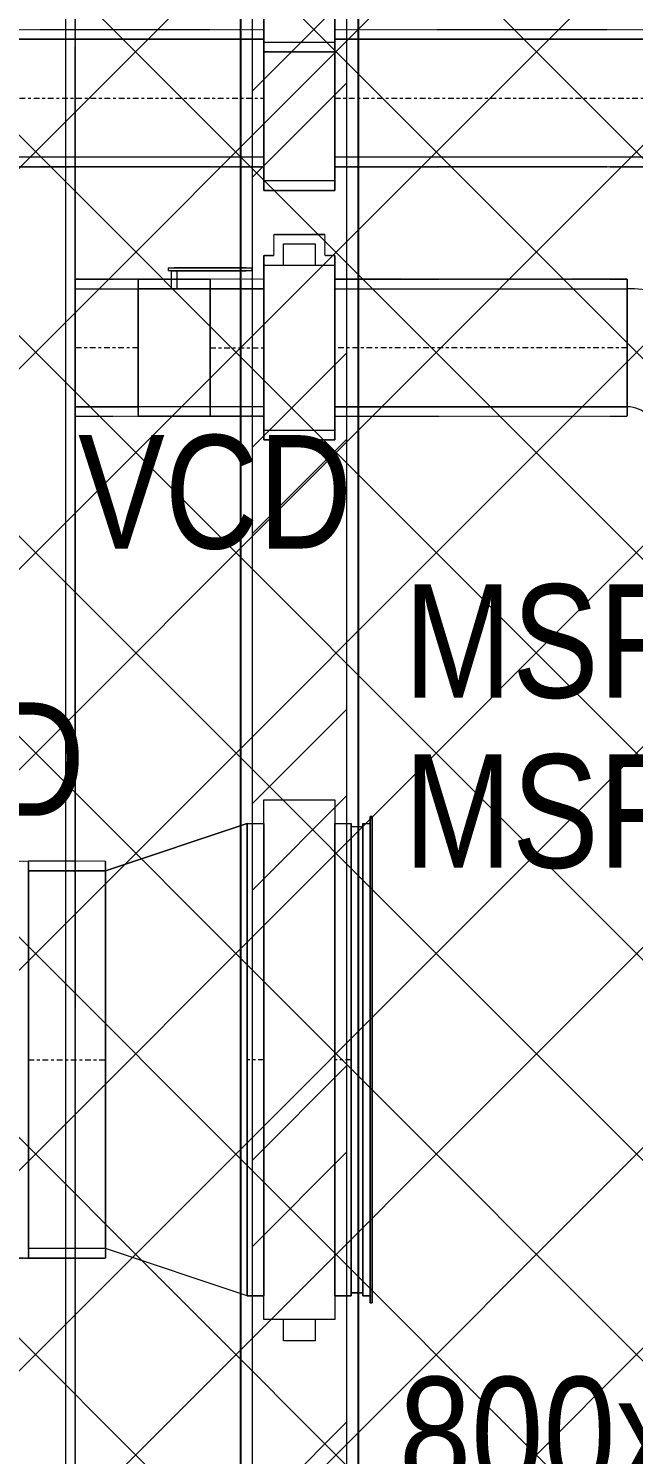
# Model space of a CAD drawing. Header units: inches. Extents: x -83664 to 20107, y -47222 to 19398.
# Drawn here: x -43496 to -42215, y -16489 to -13470 of the extents above; entities that cross this region are included whole.
import ezdxf

# ---------------------------------------------------------------- set-up
doc = ezdxf.new("R2010")
doc.units = ezdxf.units.IN
doc.header["$MEASUREMENT"] = 0
doc.linetypes.add('Center', pattern=[29.999999, 12, -6, 6, -6])
doc.linetypes.add('Hidden 0_50', pattern=[1.0584, 0.5292, -0.5292])
for name, color, linetype, lineweight in [('A-DETL-GENF', 7, 'Continuous', 9), ('A-WALL', 7, 'Continuous', 9), ('A-WALL-PATT', 7, 'Continuous', 25), ('G-ANNO-TEXT', 7, 'Continuous', 9), ('M-HVAC-CDFF', 7, 'Continuous', 9), ('M-HVAC-DUCT-CNTR', 7, 'Center', 9), ('M-HVAC-DUCT-IDEN', 7, 'Continuous', 18)]:
    doc.layers.add(name, color=color, linetype=linetype, lineweight=lineweight)
doc.layers.add('M-HVAC-DUCT', color=7, linetype='Continuous', lineweight=9, true_color=0xffe97f)
doc.styles.add('Arial Narrow_21', font='ARIALN.TTF', dxfattribs={"height": 240})
pattern_1 = [(0, (0, 0), (1219.2, 304.8), [50.292, -864.108, 50.292, -864.108, -4876.8]), (0, (0, 0), (1219.2, 304.8), [-1828.8, 50.292, -1778.508, 50.292, -864.108, -2133.6]), (0, (0, 0), (1219.2, 304.8), [-4572, 50.292, -559.308, 50.292, -1473.708]), (120, (457.2, 152.4), (-873.56454, 903.4582), [50.292, -864.108, 50.292, -864.108, -4876.8]), (120, (457.2, 152.4), (-873.56454, 903.4582), [-1828.8, 50.292, -1778.508, 50.292, -864.108, -2133.6]), (120, (457.2, 152.4), (-873.56454, 903.4582), [-4572, 50.292, -559.308, 50.292, -1473.708]), (240, (609.6, 762), (-345.63546, -1208.2582), [50.292, -864.108, 50.292, -864.108, -4876.8]), (240, (609.6, 762), (-345.63546, -1208.2582), [-1828.8, 50.292, -1778.508, 50.292, -864.108, -2133.6]), (240, (609.6, 762), (-345.63546, -1208.2582), [-4572, 50.292, -559.308, 50.292, -1473.708])]

# ---------------------------------------------------------------- blocks, each defined once
blk = doc.blocks.new('GCE-AT-Return Register Grille Rectangular - 1000x500-8275225-FIRST FLOOR AC CONDITIONING LAYOUT - PART A')
at = {"layer": 'M-HVAC-CDFF', "color": 6, "true_color": 0xff00ff}
for p, q in [((-493.65, 40), (493.65, 40)), ((493.65, 40), (-493.65, 40)), ((-493.65, 15), (-493.65, 40)), ((-493.65, 40), (-493.65, 15)), ((493.65, 40), (493.65, 15)), ((493.65, 40), (493.65, 15)), ((515, 0), (-515, 0)), ((-515, 0), (515, 0)), ((-515, 0), (-515, -4.7625)), ((-515, 0), (-515, -4.7625)), ((-500, 15), (500, 15)), ((500, 15), (-500, 15)), ((-500, 0), (-500, 15)), ((-500, 15), (-500, 0)), ((-500, 0), (500, 0)), ((500, 0), (-500, 0)), ((-493.65, 15), (493.65, 15)), ((493.65, 15), (-493.65, 15)), ((500, 15), (500, 0)), ((500, 15), (500, 0)), ((515, -4.7625), (515, 0)), ((515, 0), (515, -4.7625)), ((515, -4.7625), (-515, -4.7625)), ((-515, -4.7625), (515, -4.7625))]:
    blk.add_line(p, q, dxfattribs=at)
blk = doc.blocks.new('TEMW-ME-DMP-Volume Control Damper - Standard-7399621-FIRST FLOOR AC CONDITIONING LAYOUT - PART A')
at = {"layer": 'M-HVAC-DUCT', "color": 30, "true_color": 0xff7f00}
for p, q in [((-165.1, 163.1), (-165.1, 169.4)), ((-152.4, 169.4), (-165.1, 169.4)), ((-165.1, 163.1), (-152.4, 163.1)), ((0, 169.4), (-152.4, 169.4)), ((-152.4, 169.4), (0, 169.4)), ((0, 163.1), (-152.4, 163.1)), ((-152.4, 163.1), (0, 163.1)), ((-6.4, 125), (-6.4, 163.1)), ((6.3, 163.1), (-6.4, 163.1)), ((6.3, 163.1), (-6.4, 163.1)), ((12.7, 169.4), (0, 169.4)), ((0, 163.1), (12.7, 163.1)), ((6.3, 163.1), (6.3, 125)), ((12.7, 169.4), (12.7, 163.1)), ((-76.2, 125), (-76.2, -125)), ((-76.2, -125), (-76.2, 125)), ((76.2, 125), (-76.2, 125)), ((-76.2, 125), (76.2, 125)), ((-76.2, 125), (76.2, 125)), ((-6.4, 125), (6.3, 125)), ((-6.4, 125), (6.3, 125)), ((76.2, 125), (76.2, -125)), ((76.2, -125), (76.2, 125)), ((-76.2, -125), (76.2, -125)), ((-76.2, -125), (76.2, -125)), ((-76.2, -125), (76.2, -125))]:
    blk.add_line(p, q, dxfattribs=at)
blk = doc.blocks.new('TEMW-ME-DMP-Motorised Fire Damper - MSFD-8296305-FIRST FLOOR AC CONDITIONING LAYOUT - PART A')
at = {"layer": 'M-HVAC-DUCT', "color": 30, "true_color": 0xff7f00}
for p, q in [((-33.75, 220), (-33.75, 175)), ((33.75, 220), (-33.75, 220)), ((33.75, 175), (33.75, 220)), ((75, 175), (-75, 175)), ((-75, 175), (-75, -175)), ((75, -175), (75, 175)), ((-75, -175), (75, -175))]:
    blk.add_line(p, q, dxfattribs=at)
blk = doc.blocks.new('TEMW-ME-DMP-Motorised Fire Damper - MSFD-V118-FIRST FLOOR AC CONDITIONING LAYOUT - PART A')
at = {"layer": 'M-HVAC-DUCT', "color": 6, "true_color": 0xff00ff}
for p, q in [((-33.75, 220), (-33.75, 175)), ((33.75, 220), (-33.75, 220)), ((33.75, 175), (33.75, 220)), ((75, 175), (-75, 175)), ((-75, 175), (-75, -175)), ((75, -175), (75, 175)), ((-75, -175), (75, -175))]:
    blk.add_line(p, q, dxfattribs=at)
blk = doc.blocks.new('TEMW-ME-DMP-Motorised Fire Damper - MSFD-8296304-FIRST FLOOR AC CONDITIONING LAYOUT - PART A')
at = {"layer": 'M-HVAC-DUCT', "color": 30, "true_color": 0xff7f00}
for p, q in [((-33.75, 595), (-33.75, 550)), ((33.75, 595), (-33.75, 595)), ((33.75, 550), (33.75, 595)), ((75, 550), (-75, 550)), ((-75, 550), (-75, -550)), ((75, -550), (75, 550)), ((-75, -550), (75, -550))]:
    blk.add_line(p, q, dxfattribs=at)
blk = doc.blocks.new('TEMW-ME-DMP-Motorised Fire Damper - MSFD-V121-FIRST FLOOR AC CONDITIONING LAYOUT - PART A')
at = {"layer": 'M-HVAC-DUCT', "color": 6, "true_color": 0xff00ff}
for p, q in [((-33.75, 595), (-33.75, 550)), ((33.75, 595), (-33.75, 595)), ((33.75, 550), (33.75, 595)), ((75, 550), (-75, 550)), ((-75, 550), (-75, -550)), ((75, -550), (75, 550)), ((-75, -550), (75, -550))]:
    blk.add_line(p, q, dxfattribs=at)
blk = doc.blocks.new('M_Rec Transition - Length - Standard-8351225-FIRST FLOOR AC CONDITIONING LAYOUT - PART A')
at = {"layer": 'M-HVAC-DUCT', "color": 6, "true_color": 0xff00ff}
for p, q in [((0, 500), (0, -500)), ((0, 500), (300, 400)), ((0, 500), (300, 400)), ((0, -500), (0, 500)), ((300, -400), (300, 400)), ((300, 400), (300, -400)), ((0, -500), (300, -400)), ((300, -400), (0, -500))]:
    blk.add_line(p, q, dxfattribs=at)
blk = doc.blocks.new('M_Rec Elbow - Radius - 0_75W-8354277-FIRST FLOOR AC CONDITIONING LAYOUT - PART A')
at = {"layer": 'M-HVAC-DUCT', "color": 30, "true_color": 0xff7f00}
for p, q in [((-77.7, 125), (-77.7, -125)), ((-77.7, -125), (-77.7, 125)), ((-33.5, 143.3), (143.3, -33.5)), ((143.3, -33.5), (-33.5, 143.3))]:
    blk.add_line(p, q, dxfattribs=at)
for radius in [62.5, 62.5, 312.5, 312.5]:
    blk.add_arc((-77.7, 187.5), radius, 270, 315, dxfattribs=at)
blk = doc.blocks.new('TEMW-SMBZ-HO-BM-HVAC-00002_rvt-1-FIRST FLOOR AC CONDITIONING LAYOUT - PART A')
at = {"layer": 'M-HVAC-DUCT', "color": 30, "linetype": 'Hidden 0_50', "true_color": 0xff7f00}
for p, q in [((108459.4, 85992.3), (108459.4, 84852.3)), ((108459.4, 84852.3), (108459.4, 85992.3)), ((108609.4, 84852.3), (108609.4, 85992.3)), ((108609.4, 85992.3), (108609.4, 84852.3)), ((108059.4, 76441.7), (108059.4, 85950.6)), ((108059.4, 85950.6), (108059.4, 76441.7)), ((108459.4, 84852.3), (108609.4, 84852.3)), ((108609.4, 84852.3), (108459.4, 84852.3)), ((108588.1, 84466.1), (108480.6, 84466.1)), ((108480.6, 84466.1), (108480.6, 84421.1)), ((108480.6, 84421.1), (108480.6, 84466.1)), ((108480.6, 84466.1), (108588.1, 84466.1)), ((108588.1, 84421.1), (108588.1, 84466.1)), ((108588.1, 84466.1), (108588.1, 84421.1)), ((108480.6, 84421.1), (108459.4, 84421.1)), ((108459.4, 84421.1), (108459.4, 84031.1)), ((108459.4, 84031.1), (108459.4, 84421.1)), ((108459.4, 84421.1), (108480.6, 84421.1)), ((108609.4, 84421.1), (108588.1, 84421.1)), ((108588.1, 84421.1), (108609.4, 84421.1)), ((108609.4, 84031.1), (108609.4, 84421.1)), ((108609.4, 84421.1), (108609.4, 84031.1)), ((108059.4, 84371.1), (108059.4, 84081.1)), ((108059.4, 84081.1), (108059.4, 84371.1)), ((108192.9, 84371.1), (108059.4, 84371.1)), ((108059.4, 84371.1), (108192.9, 84371.1)), ((108192.9, 84371.1), (108192.9, 84081.1)), ((108345.3, 84371.1), (108192.9, 84371.1)), ((108192.9, 84371.1), (108345.3, 84371.1)), ((108192.9, 84081.1), (108192.9, 84371.1)), ((108192.9, 84371.1), (108192.9, 84081.1)), ((108192.9, 84081.1), (108192.9, 84371.1)), ((108345.3, 84081.1), (108345.3, 84371.1)), ((108345.3, 84371.1), (108345.3, 84081.1)), ((108459.4, 84371.1), (108345.3, 84371.1)), ((108459.4, 84371.1), (108345.3, 84371.1)), ((108345.3, 84081.1), (108345.3, 84371.1)), ((108345.3, 84371.1), (108345.3, 84081.1)), ((108459.4, 84081.1), (108459.4, 84371.1)), ((108459.4, 84371.1), (108459.4, 84081.1)), ((108609.4, 84371.1), (108609.4, 84081.1)), ((108609.4, 84081.1), (108609.4, 84371.1)), ((109228.7, 84371.1), (108609.4, 84371.1)), ((108609.4, 84371.1), (109228.7, 84371.1)), ((109228.7, 84371.1), (109228.7, 84081.1)), ((109228.7, 84081.1), (109228.7, 84371.1)), ((108059.4, 84081.1), (108192.9, 84081.1)), ((108059.4, 84081.1), (108192.9, 84081.1)), ((108192.9, 84081.1), (108345.3, 84081.1)), ((108345.3, 84081.1), (108192.9, 84081.1)), ((108345.3, 84081.1), (108459.4, 84081.1)), ((108459.4, 84081.1), (108345.3, 84081.1)), ((108609.4, 84081.1), (109228.7, 84081.1)), ((108609.4, 84081.1), (109228.7, 84081.1)), ((108459.4, 84031.1), (108609.4, 84031.1)), ((108609.4, 84031.1), (108459.4, 84031.1))]:
    blk.add_line(p, q, dxfattribs=at)
at = {"layer": 'M-HVAC-DUCT', "color": 30, "true_color": 0xff7f00}
for p, q in [((108039.4, 85950.6), (108039.4, 76441.7)), ((108039.4, 85950.6), (108039.4, 76441.7)), ((108059.4, 84101.1), (108059.4, 84351.1)), ((108059.4, 84351.1), (108059.4, 84101.1)), ((108059.4, 84351.1), (108192.9, 84351.1)), ((108059.4, 84351.1), (108192.9, 84351.1)), ((108192.9, 84101.1), (108192.9, 84351.1)), ((108192.9, 84351.1), (108192.9, 84101.1)), ((108345.3, 84351.1), (108345.3, 84101.1)), ((108345.3, 84101.1), (108345.3, 84351.1)), ((108345.3, 84351.1), (108459.4, 84351.1)), ((108459.4, 84351.1), (108345.3, 84351.1)), ((108459.4, 84351.1), (108459.4, 84101.1)), ((108459.4, 84101.1), (108459.4, 84351.1)), ((108609.4, 84101.1), (108609.4, 84351.1)), ((108609.4, 84351.1), (108609.4, 84101.1)), ((108609.4, 84351.1), (109228.7, 84351.1)), ((108609.4, 84351.1), (109228.7, 84351.1)), ((109228.7, 84101.1), (109228.7, 84351.1)), ((109228.7, 84351.1), (109228.7, 84101.1)), ((108192.9, 84101.1), (108059.4, 84101.1)), ((108059.4, 84101.1), (108192.9, 84101.1)), ((108459.4, 84101.1), (108345.3, 84101.1)), ((108459.4, 84101.1), (108345.3, 84101.1)), ((109228.7, 84101.1), (108609.4, 84101.1)), ((108609.4, 84101.1), (109228.7, 84101.1))]:
    blk.add_line(p, q, dxfattribs=at)
at = {"layer": 'M-HVAC-DUCT', "color": 6, "linetype": 'Hidden 0_50', "true_color": 0xff00ff}
for p, q in [((108459.4, 84949.3), (108459.4, 84559.3)), ((108459.4, 84559.3), (108459.4, 84949.3)), ((108609.4, 84559.3), (108609.4, 84949.3)), ((108609.4, 84949.3), (108609.4, 84559.3)), ((108459.4, 84899.3), (107491.7, 84899.3)), ((108459.4, 84899.3), (107491.7, 84899.3)), ((108459.4, 84609.3), (108459.4, 84899.3)), ((108459.4, 84899.3), (108459.4, 84609.3)), ((108609.4, 84609.3), (108609.4, 84899.3)), ((108609.4, 84899.3), (108609.4, 84609.3)), ((113599.4, 84899.3), (108609.4, 84899.3)), ((113599.4, 84899.3), (108609.4, 84899.3)), ((107491.7, 84609.3), (108459.4, 84609.3)), ((108459.4, 84609.3), (107491.7, 84609.3)), ((108609.4, 84609.3), (113599.4, 84609.3)), ((113599.4, 84609.3), (108609.4, 84609.3)), ((108459.4, 84559.3), (108609.4, 84559.3)), ((108609.4, 84559.3), (108459.4, 84559.3)), ((107585.7, 83139.3), (107960.7, 83139.3)), ((107585.7, 83139.3), (107960.7, 83139.3)), ((107960.7, 82299.3), (107960.7, 83139.3)), ((107960.7, 83139.3), (107960.7, 82299.3)), ((108124.1, 83139.3), (107960.7, 83139.3)), ((108124.1, 83139.3), (107960.7, 83139.3)), ((107960.7, 82299.3), (107960.7, 83139.3)), ((107960.7, 83139.3), (107960.7, 82299.3)), ((108124.1, 82299.3), (108124.1, 83139.3)), ((108124.1, 83139.3), (108124.1, 82299.3)), ((107585.7, 82299.3), (107960.7, 82299.3)), ((107960.7, 82299.3), (107585.7, 82299.3)), ((107960.7, 82299.3), (108124.1, 82299.3)), ((108124.1, 82299.3), (107960.7, 82299.3))]:
    blk.add_line(p, q, dxfattribs=at)
at = {"layer": 'M-HVAC-DUCT', "color": 6, "true_color": 0xff00ff}
for p, q in [((107491.7, 84879.3), (108459.4, 84879.3)), ((108459.4, 84879.3), (107491.7, 84879.3)), ((108459.4, 84879.3), (108459.4, 84629.3)), ((108459.4, 84629.3), (108459.4, 84879.3)), ((108609.4, 84879.3), (108609.4, 84629.3)), ((108609.4, 84629.3), (108609.4, 84879.3)), ((108609.4, 84879.3), (113599.4, 84879.3)), ((113599.4, 84879.3), (108609.4, 84879.3)), ((108459.4, 84629.3), (107491.7, 84629.3)), ((108459.4, 84629.3), (107491.7, 84629.3)), ((113599.4, 84629.3), (108609.4, 84629.3)), ((113599.4, 84629.3), (108609.4, 84629.3)), ((108424.1, 82219.3), (108424.1, 83219.3)), ((108424.1, 83219.3), (108424.1, 82219.3)), ((108424.1, 83219.3), (108459.4, 83219.3)), ((108424.1, 83219.3), (108459.4, 83219.3)), ((108459.4, 82219.3), (108459.4, 83219.3)), ((108459.4, 83219.3), (108459.4, 82219.3)), ((108609.4, 82219.3), (108609.4, 83219.3)), ((108609.4, 83219.3), (108609.4, 82219.3)), ((108609.4, 83219.3), (108644.1, 83219.3)), ((108609.4, 83219.3), (108644.1, 83219.3)), ((108644.1, 82219.3), (108644.1, 83219.3)), ((108644.1, 83219.3), (108644.1, 82219.3)), ((107960.7, 83119.3), (107960.7, 82319.3)), ((107960.7, 82319.3), (107960.7, 83119.3)), ((107960.7, 83119.3), (108124.1, 83119.3)), ((108124.1, 83119.3), (107960.7, 83119.3)), ((108124.1, 83119.3), (108124.1, 82319.3)), ((108124.1, 82319.3), (108124.1, 83119.3)), ((108124.1, 82319.3), (107960.7, 82319.3)), ((108124.1, 82319.3), (107960.7, 82319.3)), ((108459.4, 82219.3), (108424.1, 82219.3)), ((108424.1, 82219.3), (108459.4, 82219.3)), ((108644.1, 82219.3), (108609.4, 82219.3)), ((108609.4, 82219.3), (108644.1, 82219.3))]:
    blk.add_line(p, q, dxfattribs=at)
at = {"layer": 'M-HVAC-DUCT-CNTR', "color": 6, "true_color": 0xff00ff}
for p, q in [((107491.7, 84754.3), (108459.4, 84754.3)), ((108609.4, 84754.3), (113599.4, 84754.3)), ((107960.7, 82719.3), (108124.1, 82719.3)), ((108459.4, 82719.3), (108424.1, 82719.3)), ((108644.1, 82719.3), (108609.4, 82719.3))]:
    blk.add_line(p, q, dxfattribs=at)
at = {"layer": 'M-HVAC-DUCT-CNTR', "color": 30, "true_color": 0xff7f00}
for p, q in [((108192.9, 84226.1), (108059.4, 84226.1)), ((108345.3, 84226.1), (108459.4, 84226.1)), ((109228.7, 84226.1), (108609.4, 84226.1))]:
    blk.add_line(p, q, dxfattribs=at)
at = {"layer": 'M-HVAC-CDFF', "color": 6, "linetype": 'Hidden 0_50', "lineweight": 9, "true_color": 0xff00ff, "rotation": 89.99999999999984}
blk.add_blockref('GCE-AT-Return Register Grille Rectangular - 1000x500-8275225-FIRST FLOOR AC CONDITIONING LAYOUT - PART A', (108684.1, 82719.3), dxfattribs=at)
at = {"layer": 'M-HVAC-DUCT', "color": 6, "linetype": 'Hidden 0_50', "lineweight": 9, "true_color": 0xff00ff, "extrusion": (0, 0, -1)}
for name, p in [('TEMW-ME-DMP-Motorised Fire Damper - MSFD-8296304-FIRST FLOOR AC CONDITIONING LAYOUT - PART A', (-108534.4, 85422.3)), ('TEMW-ME-DMP-Motorised Fire Damper - MSFD-V118-FIRST FLOOR AC CONDITIONING LAYOUT - PART A', (-108534.4, 84754.3)), ('TEMW-ME-DMP-Motorised Fire Damper - MSFD-8296305-FIRST FLOOR AC CONDITIONING LAYOUT - PART A', (-108534.4, 84226.1)), ('TEMW-ME-DMP-Volume Control Damper - Standard-7399621-FIRST FLOOR AC CONDITIONING LAYOUT - PART A', (-108269.1, 84226.1))]:
    blk.add_blockref(name, p, dxfattribs=at)
at = {"layer": 'M-HVAC-DUCT', "color": 6, "linetype": 'Hidden 0_50', "lineweight": 9, "true_color": 0xff00ff}
for name, p, rotation in [('M_Rec Elbow - Radius - 0_75W-8354277-FIRST FLOOR AC CONDITIONING LAYOUT - PART A', (109306.4, 84226.1), 135), ('M_Rec Transition - Length - Standard-8351225-FIRST FLOOR AC CONDITIONING LAYOUT - PART A', (108424.1, 82719.3), 180)]:
    blk.add_blockref(name, p, dxfattribs=dict(at, rotation=rotation))
at = {"layer": 'M-HVAC-DUCT', "color": 6, "linetype": 'Hidden 0_50', "lineweight": 9, "true_color": 0xff00ff, "extrusion": (0, 0, -1), "rotation": 180}
blk.add_blockref('TEMW-ME-DMP-Motorised Fire Damper - MSFD-V121-FIRST FLOOR AC CONDITIONING LAYOUT - PART A', (-108534.4, 82719.3), dxfattribs=at)
blk = doc.blocks.new('TEMW-SMBZ-HO-BM-HVAC-00002_rvt-2-FIRST FLOOR AC CONDITIONING LAYOUT - PART A')
at = {"layer": 'M-HVAC-DUCT', "color": 30, "linetype": 'Hidden 0_50', "true_color": 0xff7f00}
for p, q in [((108459.4, 85992.3), (108459.4, 84852.3)), ((108459.4, 84852.3), (108459.4, 85992.3)), ((108609.4, 84852.3), (108609.4, 85992.3)), ((108609.4, 85992.3), (108609.4, 84852.3)), ((108059.4, 76441.7), (108059.4, 85950.6)), ((108059.4, 85950.6), (108059.4, 76441.7)), ((108459.4, 84852.3), (108609.4, 84852.3)), ((108609.4, 84852.3), (108459.4, 84852.3)), ((108588.1, 84466.1), (108480.6, 84466.1)), ((108480.6, 84466.1), (108480.6, 84421.1)), ((108480.6, 84421.1), (108480.6, 84466.1)), ((108480.6, 84466.1), (108588.1, 84466.1)), ((108588.1, 84421.1), (108588.1, 84466.1)), ((108588.1, 84466.1), (108588.1, 84421.1)), ((108480.6, 84421.1), (108459.4, 84421.1)), ((108459.4, 84421.1), (108459.4, 84031.1)), ((108459.4, 84031.1), (108459.4, 84421.1)), ((108459.4, 84421.1), (108480.6, 84421.1)), ((108609.4, 84421.1), (108588.1, 84421.1)), ((108588.1, 84421.1), (108609.4, 84421.1)), ((108609.4, 84031.1), (108609.4, 84421.1)), ((108609.4, 84421.1), (108609.4, 84031.1)), ((108059.4, 84371.1), (108059.4, 84081.1)), ((108059.4, 84081.1), (108059.4, 84371.1)), ((108192.9, 84371.1), (108059.4, 84371.1)), ((108059.4, 84371.1), (108192.9, 84371.1)), ((108192.9, 84371.1), (108192.9, 84081.1)), ((108345.3, 84371.1), (108192.9, 84371.1)), ((108192.9, 84371.1), (108345.3, 84371.1)), ((108192.9, 84081.1), (108192.9, 84371.1)), ((108192.9, 84371.1), (108192.9, 84081.1)), ((108192.9, 84081.1), (108192.9, 84371.1)), ((108345.3, 84081.1), (108345.3, 84371.1)), ((108345.3, 84371.1), (108345.3, 84081.1)), ((108459.4, 84371.1), (108345.3, 84371.1)), ((108459.4, 84371.1), (108345.3, 84371.1)), ((108345.3, 84081.1), (108345.3, 84371.1)), ((108345.3, 84371.1), (108345.3, 84081.1)), ((108459.4, 84081.1), (108459.4, 84371.1)), ((108459.4, 84371.1), (108459.4, 84081.1)), ((108609.4, 84371.1), (108609.4, 84081.1)), ((108609.4, 84081.1), (108609.4, 84371.1)), ((109228.7, 84371.1), (108609.4, 84371.1)), ((108609.4, 84371.1), (109228.7, 84371.1)), ((109228.7, 84371.1), (109228.7, 84081.1)), ((109228.7, 84081.1), (109228.7, 84371.1)), ((108059.4, 84081.1), (108192.9, 84081.1)), ((108059.4, 84081.1), (108192.9, 84081.1)), ((108192.9, 84081.1), (108345.3, 84081.1)), ((108345.3, 84081.1), (108192.9, 84081.1)), ((108345.3, 84081.1), (108459.4, 84081.1)), ((108459.4, 84081.1), (108345.3, 84081.1)), ((108609.4, 84081.1), (109228.7, 84081.1)), ((108609.4, 84081.1), (109228.7, 84081.1)), ((108459.4, 84031.1), (108609.4, 84031.1)), ((108609.4, 84031.1), (108459.4, 84031.1))]:
    blk.add_line(p, q, dxfattribs=at)
at = {"layer": 'M-HVAC-DUCT', "color": 30, "true_color": 0xff7f00}
for p, q in [((108039.4, 85950.6), (108039.4, 76441.7)), ((108039.4, 85950.6), (108039.4, 76441.7)), ((108059.4, 84101.1), (108059.4, 84351.1)), ((108059.4, 84351.1), (108059.4, 84101.1)), ((108059.4, 84351.1), (108192.9, 84351.1)), ((108059.4, 84351.1), (108192.9, 84351.1)), ((108192.9, 84101.1), (108192.9, 84351.1)), ((108192.9, 84351.1), (108192.9, 84101.1)), ((108345.3, 84351.1), (108345.3, 84101.1)), ((108345.3, 84101.1), (108345.3, 84351.1)), ((108345.3, 84351.1), (108459.4, 84351.1)), ((108459.4, 84351.1), (108345.3, 84351.1)), ((108459.4, 84351.1), (108459.4, 84101.1)), ((108459.4, 84101.1), (108459.4, 84351.1)), ((108609.4, 84101.1), (108609.4, 84351.1)), ((108609.4, 84351.1), (108609.4, 84101.1)), ((108609.4, 84351.1), (109228.7, 84351.1)), ((108609.4, 84351.1), (109228.7, 84351.1)), ((109228.7, 84101.1), (109228.7, 84351.1)), ((109228.7, 84351.1), (109228.7, 84101.1)), ((108192.9, 84101.1), (108059.4, 84101.1)), ((108059.4, 84101.1), (108192.9, 84101.1)), ((108459.4, 84101.1), (108345.3, 84101.1)), ((108459.4, 84101.1), (108345.3, 84101.1)), ((109228.7, 84101.1), (108609.4, 84101.1)), ((108609.4, 84101.1), (109228.7, 84101.1))]:
    blk.add_line(p, q, dxfattribs=at)
at = {"layer": 'M-HVAC-DUCT', "color": 6, "linetype": 'Hidden 0_50', "true_color": 0xff00ff}
for p, q in [((108459.4, 84949.3), (108459.4, 84559.3)), ((108459.4, 84559.3), (108459.4, 84949.3)), ((108609.4, 84559.3), (108609.4, 84949.3)), ((108609.4, 84949.3), (108609.4, 84559.3)), ((108459.4, 84899.3), (107491.7, 84899.3)), ((108459.4, 84899.3), (107491.7, 84899.3)), ((108459.4, 84609.3), (108459.4, 84899.3)), ((108459.4, 84899.3), (108459.4, 84609.3)), ((108609.4, 84609.3), (108609.4, 84899.3)), ((108609.4, 84899.3), (108609.4, 84609.3)), ((113599.4, 84899.3), (108609.4, 84899.3)), ((113599.4, 84899.3), (108609.4, 84899.3)), ((107491.7, 84609.3), (108459.4, 84609.3)), ((108459.4, 84609.3), (107491.7, 84609.3)), ((108609.4, 84609.3), (113599.4, 84609.3)), ((113599.4, 84609.3), (108609.4, 84609.3)), ((108459.4, 84559.3), (108609.4, 84559.3)), ((108609.4, 84559.3), (108459.4, 84559.3)), ((107585.7, 83139.3), (107960.7, 83139.3)), ((107585.7, 83139.3), (107960.7, 83139.3)), ((107960.7, 82299.3), (107960.7, 83139.3)), ((107960.7, 83139.3), (107960.7, 82299.3)), ((108124.1, 83139.3), (107960.7, 83139.3)), ((108124.1, 83139.3), (107960.7, 83139.3)), ((107960.7, 82299.3), (107960.7, 83139.3)), ((107960.7, 83139.3), (107960.7, 82299.3)), ((108124.1, 82299.3), (108124.1, 83139.3)), ((108124.1, 83139.3), (108124.1, 82299.3)), ((107585.7, 82299.3), (107960.7, 82299.3)), ((107960.7, 82299.3), (107585.7, 82299.3)), ((107960.7, 82299.3), (108124.1, 82299.3)), ((108124.1, 82299.3), (107960.7, 82299.3))]:
    blk.add_line(p, q, dxfattribs=at)
at = {"layer": 'M-HVAC-DUCT', "color": 6, "true_color": 0xff00ff}
for p, q in [((107491.7, 84879.3), (108459.4, 84879.3)), ((108459.4, 84879.3), (107491.7, 84879.3)), ((108459.4, 84879.3), (108459.4, 84629.3)), ((108459.4, 84629.3), (108459.4, 84879.3)), ((108609.4, 84879.3), (108609.4, 84629.3)), ((108609.4, 84629.3), (108609.4, 84879.3)), ((108609.4, 84879.3), (113599.4, 84879.3)), ((113599.4, 84879.3), (108609.4, 84879.3)), ((108459.4, 84629.3), (107491.7, 84629.3)), ((108459.4, 84629.3), (107491.7, 84629.3)), ((113599.4, 84629.3), (108609.4, 84629.3)), ((113599.4, 84629.3), (108609.4, 84629.3)), ((108424.1, 82219.3), (108424.1, 83219.3)), ((108424.1, 83219.3), (108424.1, 82219.3)), ((108424.1, 83219.3), (108459.4, 83219.3)), ((108424.1, 83219.3), (108459.4, 83219.3)), ((108459.4, 82219.3), (108459.4, 83219.3)), ((108459.4, 83219.3), (108459.4, 82219.3)), ((108609.4, 82219.3), (108609.4, 83219.3)), ((108609.4, 83219.3), (108609.4, 82219.3)), ((108609.4, 83219.3), (108644.1, 83219.3)), ((108609.4, 83219.3), (108644.1, 83219.3)), ((108644.1, 82219.3), (108644.1, 83219.3)), ((108644.1, 83219.3), (108644.1, 82219.3)), ((107960.7, 83119.3), (107960.7, 82319.3)), ((107960.7, 82319.3), (107960.7, 83119.3)), ((107960.7, 83119.3), (108124.1, 83119.3)), ((108124.1, 83119.3), (107960.7, 83119.3)), ((108124.1, 83119.3), (108124.1, 82319.3)), ((108124.1, 82319.3), (108124.1, 83119.3)), ((108124.1, 82319.3), (107960.7, 82319.3)), ((108124.1, 82319.3), (107960.7, 82319.3)), ((108459.4, 82219.3), (108424.1, 82219.3)), ((108424.1, 82219.3), (108459.4, 82219.3)), ((108644.1, 82219.3), (108609.4, 82219.3)), ((108609.4, 82219.3), (108644.1, 82219.3))]:
    blk.add_line(p, q, dxfattribs=at)
at = {"layer": 'M-HVAC-DUCT-CNTR', "color": 6, "true_color": 0xff00ff}
for p, q in [((107491.7, 84754.3), (108459.4, 84754.3)), ((108609.4, 84754.3), (113599.4, 84754.3)), ((107960.7, 82719.3), (108124.1, 82719.3)), ((108459.4, 82719.3), (108424.1, 82719.3)), ((108644.1, 82719.3), (108609.4, 82719.3))]:
    blk.add_line(p, q, dxfattribs=at)
at = {"layer": 'M-HVAC-DUCT-CNTR', "color": 30, "true_color": 0xff7f00}
for p, q in [((108192.9, 84226.1), (108059.4, 84226.1)), ((108345.3, 84226.1), (108459.4, 84226.1)), ((109228.7, 84226.1), (108609.4, 84226.1))]:
    blk.add_line(p, q, dxfattribs=at)
at = {"layer": 'M-HVAC-CDFF', "color": 6, "linetype": 'Hidden 0_50', "lineweight": 9, "true_color": 0xff00ff, "rotation": 89.99999999999984}
blk.add_blockref('GCE-AT-Return Register Grille Rectangular - 1000x500-8275225-FIRST FLOOR AC CONDITIONING LAYOUT - PART A', (108684.1, 82719.3), dxfattribs=at)
at = {"layer": 'M-HVAC-DUCT', "color": 6, "linetype": 'Hidden 0_50', "lineweight": 9, "true_color": 0xff00ff, "extrusion": (0, 0, -1)}
for name, p in [('TEMW-ME-DMP-Motorised Fire Damper - MSFD-8296304-FIRST FLOOR AC CONDITIONING LAYOUT - PART A', (-108534.4, 85422.3)), ('TEMW-ME-DMP-Motorised Fire Damper - MSFD-V118-FIRST FLOOR AC CONDITIONING LAYOUT - PART A', (-108534.4, 84754.3)), ('TEMW-ME-DMP-Motorised Fire Damper - MSFD-8296305-FIRST FLOOR AC CONDITIONING LAYOUT - PART A', (-108534.4, 84226.1)), ('TEMW-ME-DMP-Volume Control Damper - Standard-7399621-FIRST FLOOR AC CONDITIONING LAYOUT - PART A', (-108269.1, 84226.1))]:
    blk.add_blockref(name, p, dxfattribs=at)
at = {"layer": 'M-HVAC-DUCT', "color": 6, "linetype": 'Hidden 0_50', "lineweight": 9, "true_color": 0xff00ff}
for name, p, rotation in [('M_Rec Elbow - Radius - 0_75W-8354277-FIRST FLOOR AC CONDITIONING LAYOUT - PART A', (109306.4, 84226.1), 135), ('M_Rec Transition - Length - Standard-8351225-FIRST FLOOR AC CONDITIONING LAYOUT - PART A', (108424.1, 82719.3), 180)]:
    blk.add_blockref(name, p, dxfattribs=dict(at, rotation=rotation))
at = {"layer": 'M-HVAC-DUCT', "color": 6, "linetype": 'Hidden 0_50', "lineweight": 9, "true_color": 0xff00ff, "extrusion": (0, 0, -1), "rotation": 180}
blk.add_blockref('TEMW-ME-DMP-Motorised Fire Damper - MSFD-V121-FIRST FLOOR AC CONDITIONING LAYOUT - PART A', (-108534.4, 82719.3), dxfattribs=at)
blk = doc.blocks.new('SMBZ_Hospital Arch Model_2026_01_29_rvt-1-FIRST FLOOR AC CONDITIONING LAYOUT - PART A')
at = {"layer": 'A-WALL-PATT', "lineweight": 9, "true_color": 0xbbbbbb}
h = blk.add_hatch(dxfattribs=at)
h.set_pattern_fill('FP_13', color=9, style=0, pattern_type=2)
h.set_pattern_definition(pattern_1)
h.paths.add_polyline_path([(108409.4, 75082.7), (108434.4, 75082.7), (108434.4, 94830.7), (108409.4, 94830.7), (108409.4, 75119.3)])
h = blk.add_hatch(dxfattribs=at)
h.set_pattern_fill('FP_12', color=9, style=0, pattern_type=2)
h.set_pattern_definition([(45, (0, 0), (-377.1708, 377.1708), []), (45, (0, 571.5), (-377.1708, 377.1708), [])])
h.paths.add_polyline_path([(108634.4, 75082.7), (108634.4, 94805.7), (108434.4, 94805.7), (108434.4, 75082.7)])
h = blk.add_hatch(dxfattribs=at)
h.set_pattern_fill('FP_13', color=9, style=0, pattern_type=2)
h.set_pattern_definition(pattern_1)
h.paths.add_polyline_path([(108634.4, 75082.7), (108659.4, 75082.7), (108659.4, 76282.7), (108634.4, 76282.7), (108634.4, 75119.3)])
h.paths.add_polyline_path([(108659.4, 76507.7), (108659.4, 79007.7), (108634.4, 79007.7), (108634.4, 76507.7)])
h.paths.add_polyline_path([(108659.4, 79157.7), (108659.4, 79807.7), (108634.4, 79807.7), (108634.4, 79157.7)])
h.paths.add_polyline_path([(108659.4, 79957.7), (108659.4, 94580.7), (108634.4, 94580.7), (108634.4, 79957.7)])
at = {"layer": 'A-WALL', "color": 9, "lineweight": 25, "true_color": 0xbbbbbb}
for p, q in [((108409.4, 94830.7), (108409.4, 75082.7)), ((108659.4, 79982.7), (108659.4, 94580.7))]:
    blk.add_line(p, q, dxfattribs=at)
at = {"layer": 'A-WALL', "color": 9, "true_color": 0xbbbbbb}
for p, q in [((108409.4, 94830.7), (108409.4, 75082.7)), ((108434.4, 94805.7), (108434.4, 75082.7)), ((108634.4, 94580.7), (108634.4, 79957.7)), ((108659.4, 79982.7), (108659.4, 94580.7))]:
    blk.add_line(p, q, dxfattribs=at)

msp = doc.modelspace()

# ---------------------------------------------------------------- hatches: boundary and pattern name
at = {"layer": 'A-DETL-GENF', "true_color": 0xff0000}
h = msp.add_hatch(dxfattribs=at)
h.set_pattern_fill('FP_59', color=1, style=0, pattern_type=2)
h.set_pattern_definition([(45, (-151456.65, -98372.2), (-212.13203, 212.13203), []), (135, (-151456.65, -98372.2), (-212.13203, -212.13203), [])])
h.paths.add_polyline_path([(-62993, -37189.5), (-27297.3, -37189.5), (-27297.3, -98.4), (-62993, -98.4), (-62993, -33333)])

# ---------------------------------------------------------------- block references
at = {"lineweight": 5}
for name in ['SMBZ_Hospital Arch Model_2026_01_29_rvt-1-FIRST FLOOR AC CONDITIONING LAYOUT - PART A', 'TEMW-SMBZ-HO-BM-HVAC-00002_rvt-1-FIRST FLOOR AC CONDITIONING LAYOUT - PART A', 'TEMW-SMBZ-HO-BM-HVAC-00002_rvt-2-FIRST FLOOR AC CONDITIONING LAYOUT - PART A']:
    msp.add_blockref(name, (-151456.7, -98372.2), dxfattribs=at)

# ---------------------------------------------------------------- texts
at = {"layer": 'G-ANNO-TEXT', "char_height": 240, "attachment_point": 1, "style": 'Arial Narrow_21'}
for s, insert, width in [('VCD', (-43390.8, -14331), 733.544), ('MSFD-06', (-42700.7, -14646.8), 1491.139), ('VCD', (-43956.5, -14896.7), 733.544), ('MSFD-07', (-42700.7, -15006.8), 1491.139)]:
    msp.add_mtext(s, dxfattribs=dict(at, insert=insert, width=width))
at = {"layer": 'M-HVAC-DUCT-IDEN', "lineweight": 9, "insert": (-42711.3, -16324.3), "char_height": 240, "width": 2152.531, "attachment_point": 1, "style": 'Arial Narrow_21'}
msp.add_mtext('800x350 RAD', dxfattribs=at)

doc.saveas('drawing.dxf')
